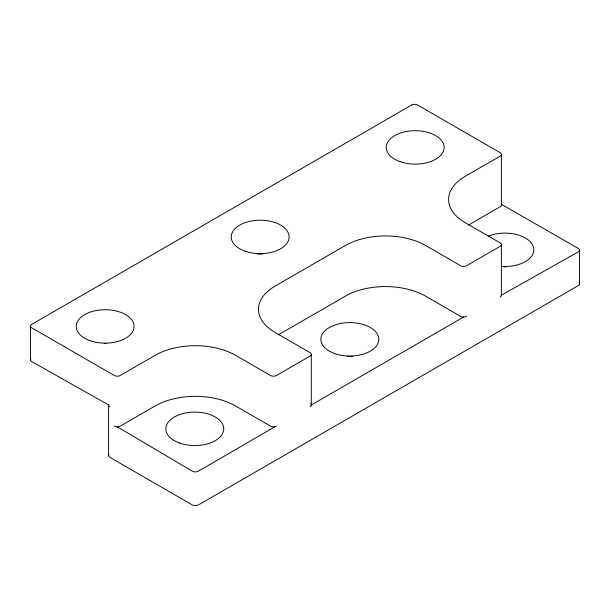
<?xml version="1.0" encoding="UTF-8"?>
<svg xmlns="http://www.w3.org/2000/svg" width="610" height="610" viewBox="0 0 610 610"><rect width="100%" height="100%" fill="white"/><g stroke="black" fill="none" stroke-linecap="round" stroke-linejoin="round"><path stroke-width="0.91" d="M275.102 426.642L198.372 471.202A4.247 2.448 0 0 1 192.371 471.202L117.273 426.825M278.435 334.798L345.29 296.193A56.844 32.818 0 0 1 425.688 296.193L460.588 316.346A4.247 2.448 0 0 0 466.597 316.346M468.495 225.067L500.154 206.79A4.247 2.448 0 0 0 501.077 204.114L578.257 248.415A4.247 2.448 0 0 1 578.257 251.877L501.397 295.24L501.397 244.602M463.592 317.063L311.283 405.002L311.283 354.364M579.5 250.146L579.5 283.902M501.397 154.422L501.397 205.052M108.603 455.578L108.603 404.949L31.743 361.585A4.247 2.448 0 0 1 30.82 358.916M30.5 326.098L30.5 359.854M579.18 282.964A4.247 2.448 0 0 1 578.257 285.632L198.372 504.958A4.247 2.448 0 0 1 192.371 504.958L109.846 457.317A4.247 2.448 0 0 1 108.923 454.641M347.273 356.431A28.937 16.706 0 0 1 352.725 356.454M503.951 266.867A28.937 16.706 0 0 1 505.766 266.867M488.595 235.994A28.937 16.706 0 0 1 532.888 245.655A28.937 16.706 0 0 1 502.137 266.44M501.077 294.302A4.247 2.448 0 0 1 500.154 296.971M310.711 403.774A4.247 2.448 0 0 1 311.245 405.322M311.138 405.635A4.247 2.448 0 0 1 310.04 406.733M276.483 426.108A4.247 2.448 0 0 1 270.474 426.108L235.567 405.955A56.844 32.818 0 0 0 155.176 405.955L120.269 426.108A4.247 2.448 0 0 1 114.268 426.108M104.234 343.491A28.937 16.706 0 0 1 106.049 343.491M257.275 254.057A28.937 16.706 0 0 1 262.727 254.042M109.846 406.679A4.247 2.448 0 0 1 108.641 404.628M411.628 105.042L31.743 324.367A4.247 2.448 0 0 0 31.743 327.829L114.268 375.478A4.247 2.448 0 0 0 120.269 375.478L155.176 355.325A56.844 32.818 0 0 1 235.567 355.325L270.474 375.478A4.247 2.448 0 0 0 276.483 375.478L310.04 356.103A4.247 2.448 0 0 0 310.04 352.633L275.133 332.481A56.844 32.818 0 0 1 275.133 286.067L345.29 245.563A56.844 32.818 0 0 1 425.688 245.563L460.588 265.716A4.247 2.448 0 0 0 466.597 265.716L500.154 246.341A4.247 2.448 0 0 0 500.154 242.871L465.247 222.719A56.844 32.818 0 0 1 465.247 176.305L500.154 156.152A4.247 2.448 0 0 0 500.154 152.683L417.629 105.042A4.247 2.448 0 0 0 411.628 105.042M334.425 353.464A28.937 16.706 0 0 0 378.741 339.945A28.937 16.706 0 0 0 336.301 324.543A28.937 16.706 0 0 0 334.425 353.464M179.538 443.028A28.937 16.706 0 0 0 223.717 429.349A28.937 16.706 0 0 0 181.117 414.099A28.937 16.706 0 0 0 179.538 443.028M399.962 161.619A28.937 16.706 0 0 0 444.133 147.94A28.937 16.706 0 0 0 401.532 132.69A28.937 16.706 0 0 0 399.962 161.619M89.891 340.632A28.937 16.706 0 0 0 134.063 326.96A28.937 16.706 0 0 0 91.462 311.71A28.937 16.706 0 0 0 89.891 340.632M245.075 251.183A28.937 16.706 0 0 0 289.11 237.351A28.937 16.706 0 0 0 246.348 222.246A28.937 16.706 0 0 0 245.075 251.183"/></g></svg>
